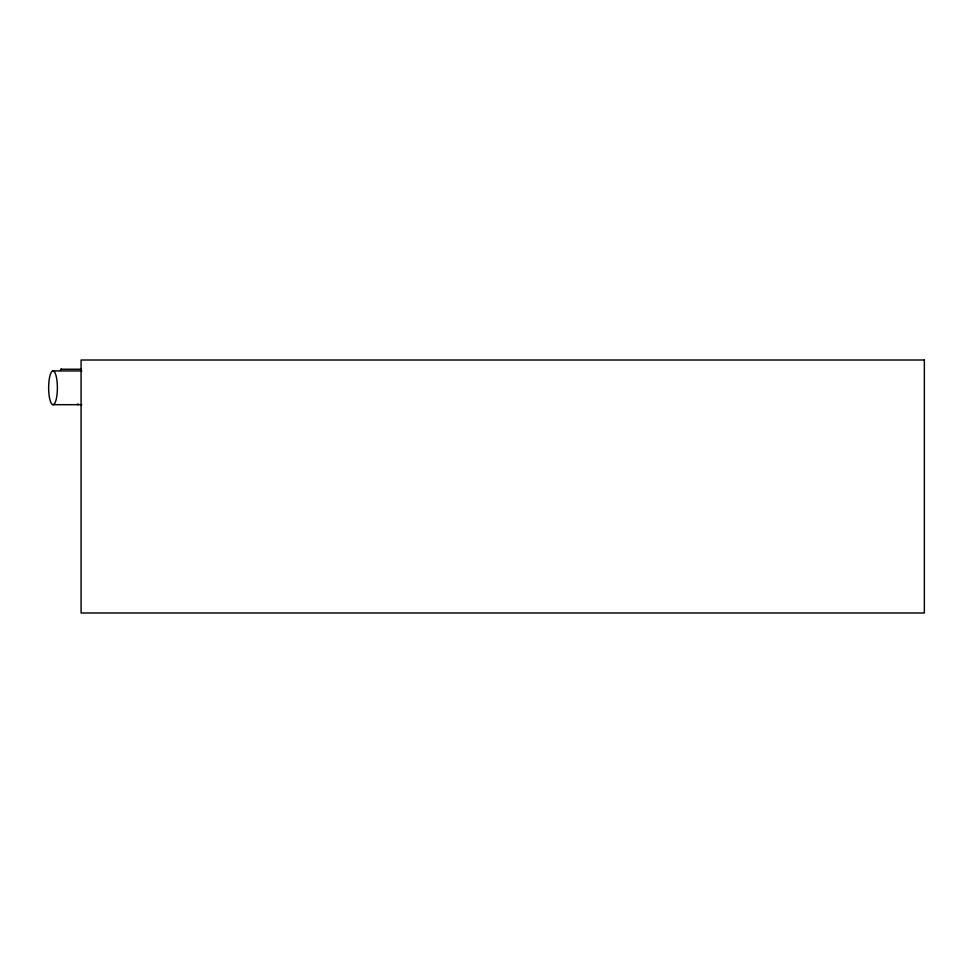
<?xml version="1.0" encoding="UTF-8"?>
<svg xmlns="http://www.w3.org/2000/svg" width="973" height="973" viewBox="0 0 973 973"><rect width="100%" height="100%" fill="white"/><g stroke="black" fill="none" stroke-linecap="round" stroke-linejoin="round"><path stroke-width="1.46" d="M60.995 369.241L81.087 369.241M53.016 370.956L81.817 370.956M53.016 404.683A16.869 4.366 90 0 0 56.799 379.385A16.869 4.366 90 0 0 49.234 379.385A16.869 4.366 90 0 0 53.016 404.683L81.817 404.683M78.399 404.111A16.638 2.177 -90 0 1 77.281 404.111M60.435 370.178A16.614 2.165 -90 0 1 61.567 369.448M924.35 360.01L81.087 360.01L81.087 612.99L924.35 612.99L924.35 360.01"/></g></svg>
